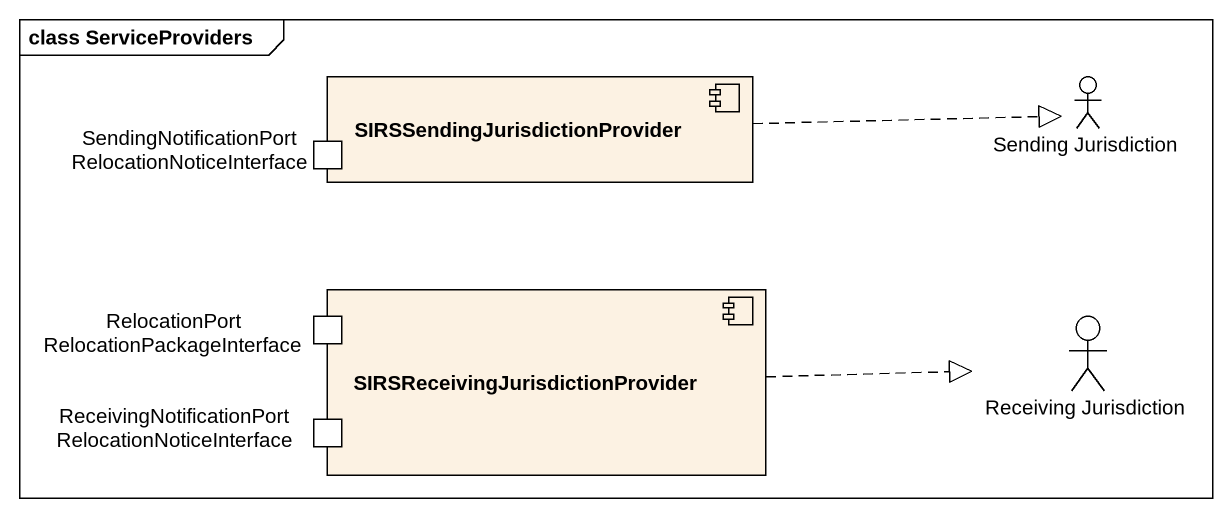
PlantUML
@startuml
mainframe class ServiceProviders
component "SIRSSendingJurisdictionProvider" as SIRSSendingJurisdictionProvi {
  port "SendingNotificationPort RelocationNoticeInterface" as SendingNotificationPort
}
actor "Sending Jurisdiction" as Sending_Jurisdiction
component "SIRSReceivingJurisdictionProvider" as SIRSReceivingJurisdictionPro {
  port "RelocationPort RelocationPackageInterface" as RelocationPort
  port "ReceivingNotificationPort RelocationNoticeInterface" as ReceivingNotificationPort
}
actor "Receiving Jurisdiction" as Receiving_Jurisdiction
SIRSSendingJurisdictionProvi .right.|> Sending_Jurisdiction
SIRSReceivingJurisdictionPro .right.|> Receiving_Jurisdiction
@enduml
